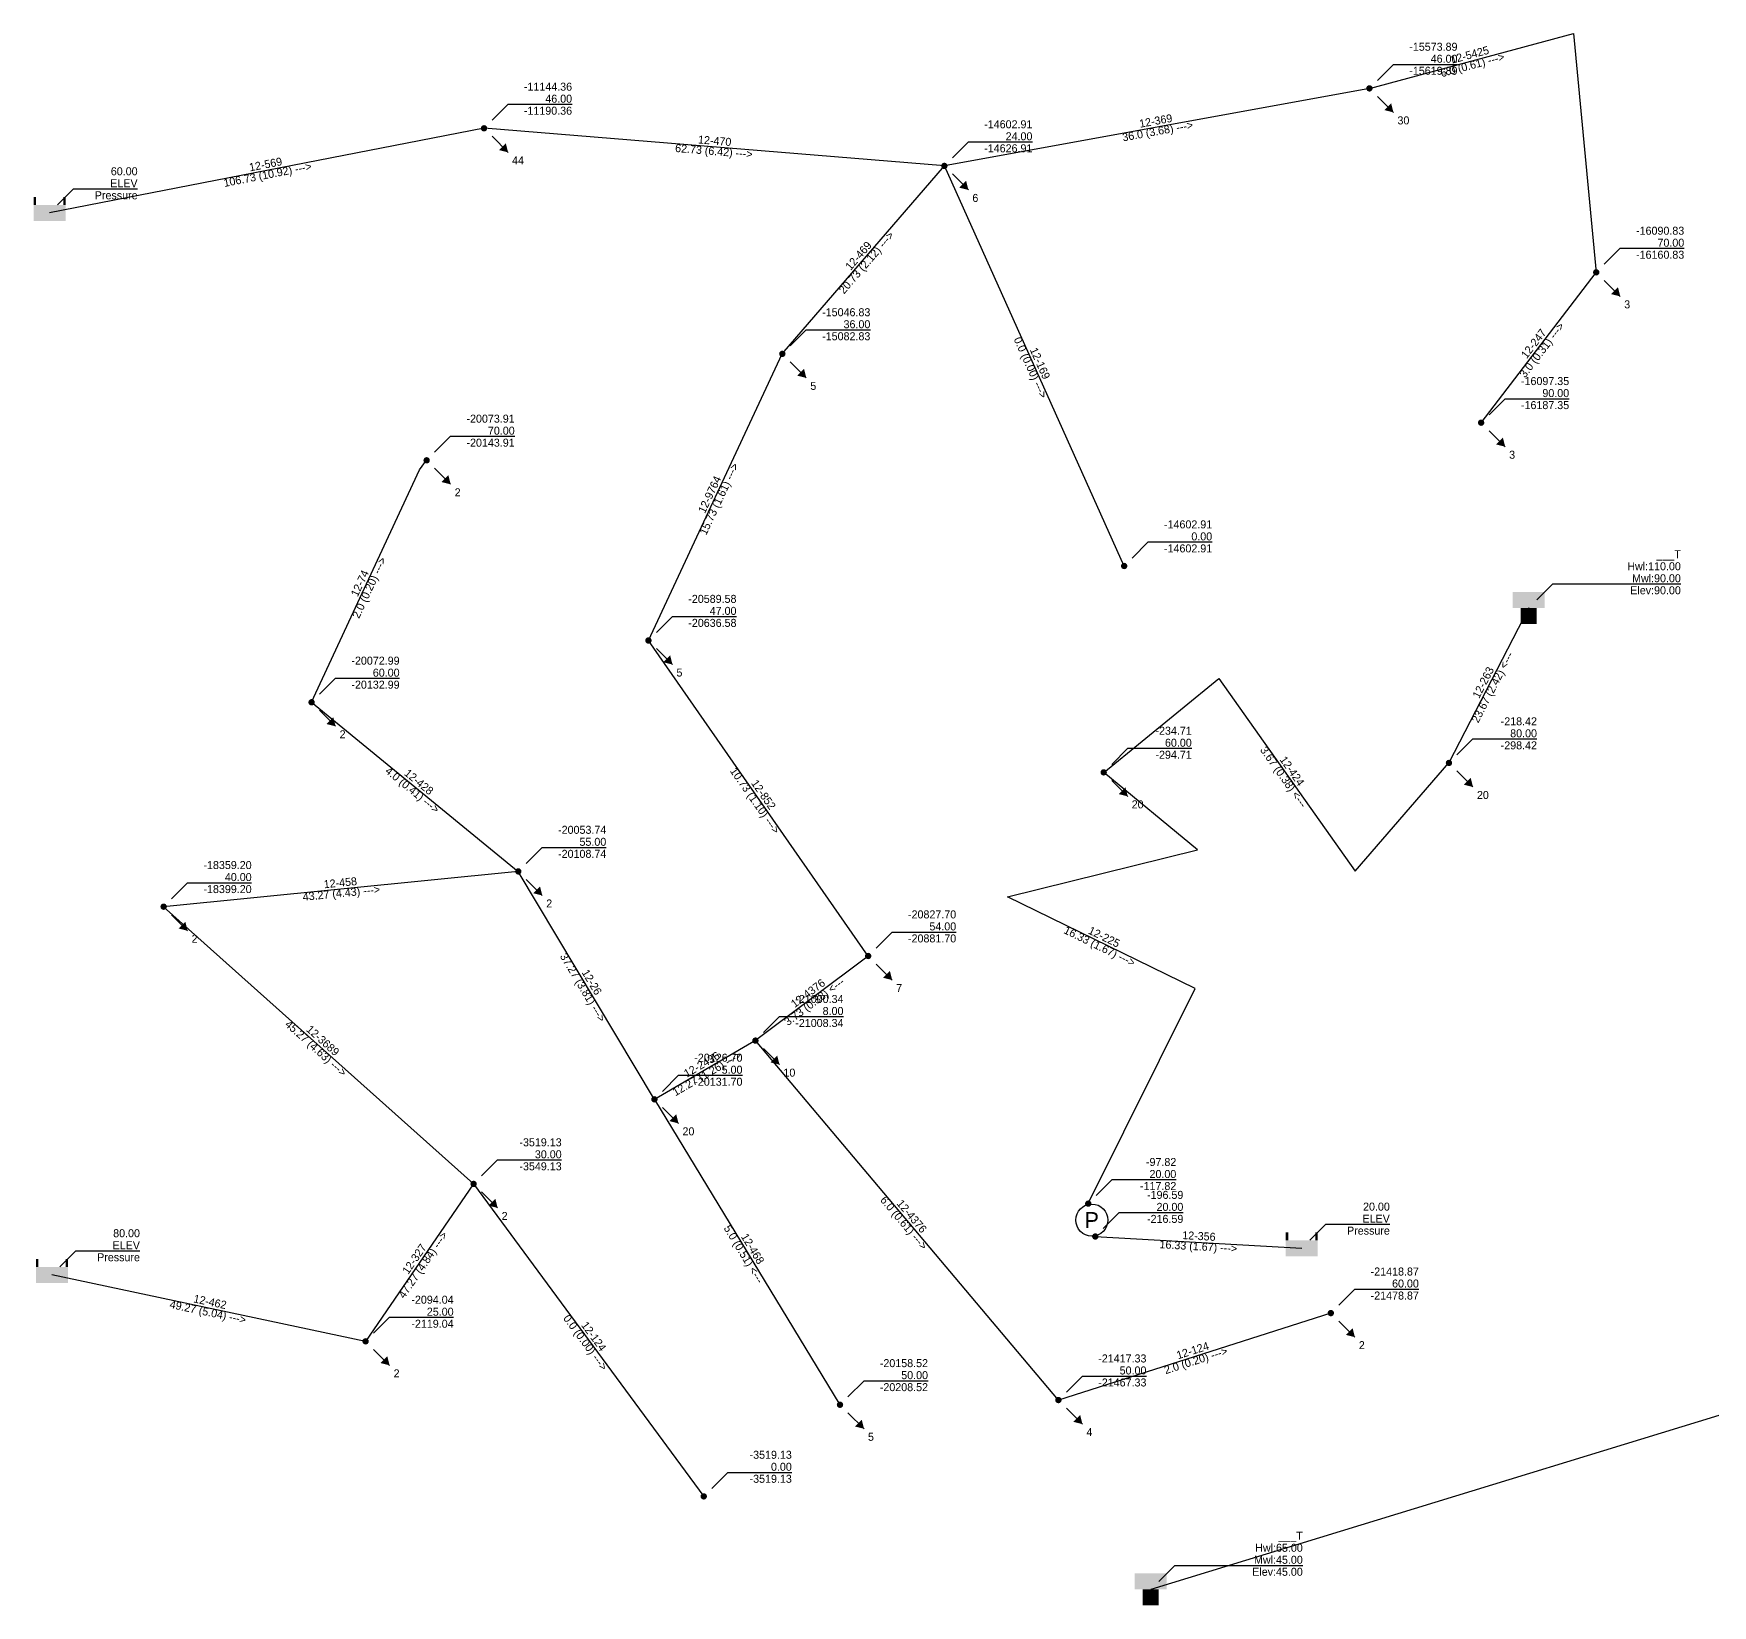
# Model space of a CAD drawing. Header units: metres. Extents: x -5986 to 7705, y 3671 to 9117.
# Drawn here: x -5986 to -742, y 4208 to 9117 of the extents above; entities that cross this region are included whole.
import ezdxf
from ezdxf.enums import TextEntityAlignment as Align

# ---------------------------------------------------------------- set-up
doc = ezdxf.new("R2010")
doc.units = ezdxf.units.M

# ---------------------------------------------------------------- blocks, each defined once
blk = doc.blocks.new('tank')
for points in [[(100, 0), (100, 100), (-100, 100), (-100, 0)], [(50, 0), (50, -100), (-50, -100), (-50, 0)]]:
    blk.add_hatch(color=7).paths.add_polyline_path(points)
blk = doc.blocks.new('reservoir')
for points in [[(-100, 50), (-100, 100), (-85, 100), (-85, 50)], [(100, -50), (100, 50), (-100, 50), (-100, -50)], [(100, 50), (100, 100), (85, 100), (85, 50)]]:
    blk.add_hatch(color=7).paths.add_polyline_path(points)
blk = doc.blocks.new('junction')
h = blk.add_hatch(color=7)
edge = h.paths.add_edge_path()
edge.add_ellipse((0, 0), major_axis=(0, 50), ratio=1, start_angle=0, end_angle=360)
blk = doc.blocks.new('pump')
blk.add_circle((0, 0), 100)
blk.add_text('P', height=100).set_placement((0, 0), align=Align.MIDDLE_CENTER)
blk = doc.blocks.new('arrow')
blk.add_hatch(color=2).paths.add_polyline_path([(0, 0), (30, -50), (-30, -50)])

msp = doc.modelspace()

# ---------------------------------------------------------------- linework, layer by layer
for points in [[(-1813.073, 8945.853), (-1176.035, 9116.945)], [(-1176.035, 9116.945), (-1104.643, 8371.388)], [(-1813.073, 8945.853), (-3141.05, 8703.736)], [(-4579.08, 8821.126), (-5936.405, 8556.998)], [(-3141.05, 8703.736), (-4579.08, 8821.126)], [(-3647.295, 8116.785), (-3141.05, 8703.736)], [(-2579.357, 7454.277), (-3141.05, 8703.736)], [(-1464.15, 7901.828), (-1104.643, 8371.388)], [(-4065.498, 7221.684), (-3647.295, 8116.785)], [(-4780.424, 7755.09), (-4758.413, 7784.437)], [(-5117.92, 7028.738), (-4780.424, 7755.09)], [(7430.25, 7298.091), (-2496.329, 4258.443)], [(-1315.254, 7323.526), (-1564.708, 6839.292)], [(-3379.078, 6236.354), (-4065.498, 7221.684)], [(-2643.231, 6809.944), (-2283.723, 7103.42)], [(-2283.723, 7103.42), (-1858.184, 6501.795)], [(-5117.92, 7028.738), (-4472.274, 6500.482)], [(-1858.184, 6501.795), (-1564.708, 6839.292)], [(-2349.755, 6567.827), (-2643.231, 6809.944)], [(-2944.043, 6421.089), (-2349.755, 6567.827)], [(-4472.274, 6500.482), (-5580.144, 6390.429)], [(-4046.735, 5788.804), (-4472.274, 6500.482)], [(-2357.092, 6134.95), (-2944.043, 6421.089)], [(-5580.144, 6390.429), (-4611.675, 5524.676)], [(-3379.078, 6236.354), (-3731.249, 5972.226)], [(-2691.517, 5463.072), (-2357.092, 6134.95)], [(-3731.249, 5972.226), (-4046.735, 5788.804)], [(-2784.79, 4849.682), (-3731.249, 5972.226)], [(-4046.735, 5788.804), (-3467.121, 4835.008)], [(-4611.675, 5524.676), (-4949.172, 5033.104)], [(-4611.675, 5524.676), (-3892.66, 4548.87)], [(-2669.522, 5360.429), (-2024.338, 5323.771)], [(-4949.172, 5033.104), (-5929.068, 5240.725)], [(-1933.711, 5121.147), (-2784.79, 4849.682)]]:
    msp.add_lwpolyline(points)
at = {"color": 210}
for points in [[(-1788.073, 8970.853), (-1738.073, 9020.853), (-1538.073, 9020.853)], [(-4554.08, 8846.126), (-4504.08, 8896.126), (-4304.08, 8896.126)], [(-3116.05, 8728.736), (-3066.05, 8778.736), (-2866.05, 8778.736)], [(-5911.405, 8581.998), (-5861.405, 8631.998), (-5661.405, 8631.998)], [(-1079.643, 8396.388), (-1029.643, 8446.388), (-829.643, 8446.388)], [(-3622.295, 8141.785), (-3572.295, 8191.785), (-3372.295, 8191.785)], [(-1439.15, 7926.828), (-1389.15, 7976.828), (-1189.15, 7976.828)], [(-4733.413, 7809.437), (-4683.413, 7859.437), (-4483.413, 7859.437)], [(-2554.357, 7479.277), (-2504.357, 7529.277), (-2304.357, 7529.277)], [(-1290.254, 7348.526), (-1240.254, 7398.526), (-840.254, 7398.526)], [(-4040.498, 7246.684), (-3990.498, 7296.684), (-3790.498, 7296.684)], [(-5092.92, 7053.738), (-5042.92, 7103.738), (-4842.92, 7103.738)], [(-2618.231, 6834.944), (-2568.231, 6884.944), (-2368.231, 6884.944)], [(-1539.708, 6864.292), (-1489.708, 6914.292), (-1289.708, 6914.292)], [(-4447.274, 6525.482), (-4397.274, 6575.482), (-4197.274, 6575.482)], [(-5555.144, 6415.429), (-5505.144, 6465.429), (-5305.144, 6465.429)], [(-3354.078, 6261.354), (-3304.078, 6311.354), (-3104.078, 6311.354)], [(-3706.249, 5997.226), (-3656.249, 6047.226), (-3456.249, 6047.226)], [(-4021.735, 5813.804), (-3971.735, 5863.804), (-3771.735, 5863.804)], [(-4586.675, 5549.676), (-4536.675, 5599.676), (-4336.675, 5599.676)], [(-2666.517, 5488.072), (-2616.517, 5538.072), (-2416.517, 5538.072)], [(-2644.522, 5385.429), (-2594.522, 5435.429), (-2394.522, 5435.429)], [(-1999.338, 5348.771), (-1949.338, 5398.771), (-1749.338, 5398.771)], [(-5904.068, 5265.725), (-5854.068, 5315.725), (-5654.068, 5315.725)], [(-1908.711, 5146.147), (-1858.711, 5196.147), (-1658.711, 5196.147)], [(-4924.172, 5058.104), (-4874.172, 5108.104), (-4674.172, 5108.104)], [(-3442.121, 4860.008), (-3392.121, 4910.008), (-3192.121, 4910.008)], [(-2759.79, 4874.682), (-2709.79, 4924.682), (-2509.79, 4924.682)], [(-3867.66, 4573.87), (-3817.66, 4623.87), (-3617.66, 4623.87)], [(-2471.329, 4283.443), (-2421.329, 4333.443), (-2021.329, 4333.443)]]:
    msp.add_lwpolyline(points, dxfattribs=at)
at = {"color": 2}
for points in [[(-1788.073, 8920.853), (-1738.073, 8870.853)], [(-4554.08, 8796.126), (-4504.08, 8746.126)], [(-3116.05, 8678.736), (-3066.05, 8628.736)], [(-1079.643, 8346.388), (-1029.643, 8296.388)], [(-3622.295, 8091.785), (-3572.295, 8041.785)], [(-1439.15, 7876.828), (-1389.15, 7826.828)], [(-4733.413, 7759.437), (-4683.413, 7709.437)], [(-4040.498, 7196.684), (-3990.498, 7146.684)], [(-5092.92, 7003.738), (-5042.92, 6953.738)], [(-2618.231, 6784.944), (-2568.231, 6734.944)], [(-1539.708, 6814.292), (-1489.708, 6764.292)], [(-4447.274, 6475.482), (-4397.274, 6425.482)], [(-5555.144, 6365.429), (-5505.144, 6315.429)], [(-3354.078, 6211.354), (-3304.078, 6161.354)], [(-3706.249, 5947.226), (-3656.249, 5897.226)], [(-4021.735, 5763.804), (-3971.735, 5713.804)], [(-4586.675, 5499.676), (-4536.675, 5449.676)], [(-1908.711, 5096.147), (-1858.711, 5046.147)], [(-4924.172, 5008.104), (-4874.172, 4958.104)], [(-3442.121, 4810.008), (-3392.121, 4760.008)], [(-2759.79, 4824.682), (-2709.79, 4774.682)]]:
    msp.add_lwpolyline(points, dxfattribs=at)

# ---------------------------------------------------------------- block references
for name, p, xscale, yscale in [('junction', (-1813.073, 8945.853), 0.2, 0.2), ('junction', (-4579.08, 8821.126), 0.2, 0.2), ('junction', (-3141.05, 8703.736), 0.2, 0.2), ('reservoir', (-5936.405, 8556.998), 0.5, 0.5), ('junction', (-1104.643, 8371.388), 0.2, 0.2), ('junction', (-3647.295, 8116.785), 0.2, 0.2), ('junction', (-1464.15, 7901.828), 0.2, 0.2), ('junction', (-4758.413, 7784.437), 0.2, 0.2), ('junction', (-2579.357, 7454.277), 0.2, 0.2), ('tank', (-1315.254, 7323.526), 0.5, 0.5), ('junction', (-4065.498, 7221.684), 0.2, 0.2), ('junction', (-5117.92, 7028.738), 0.2, 0.2), ('junction', (-2643.231, 6809.944), 0.2, 0.2), ('junction', (-1564.708, 6839.292), 0.2, 0.2), ('junction', (-4472.274, 6500.482), 0.2, 0.2), ('junction', (-5580.144, 6390.429), 0.2, 0.2), ('junction', (-3379.078, 6236.354), 0.2, 0.2), ('junction', (-3731.249, 5972.226), 0.2, 0.2), ('junction', (-4046.735, 5788.804), 0.2, 0.2), ('junction', (-4611.675, 5524.676), 0.2, 0.2), ('pump', (-2680.5195, 5411.7505), 0.5, 0.5), ('junction', (-2691.517, 5463.072), 0.2, 0.2), ('junction', (-2669.522, 5360.429), 0.2, 0.2), ('reservoir', (-2024.338, 5323.771), 0.5, 0.5), ('reservoir', (-5929.068, 5240.725), 0.5, 0.5), ('junction', (-1933.711, 5121.147), 0.2, 0.2), ('junction', (-4949.172, 5033.104), 0.2, 0.2), ('junction', (-3467.121, 4835.008), 0.2, 0.2), ('junction', (-2784.79, 4849.682), 0.2, 0.2), ('junction', (-3892.66, 4548.87), 0.2, 0.2), ('tank', (-2496.329, 4258.443), 0.5, 0.5)]:
    msp.add_blockref(name, p, dxfattribs=dict(xscale=xscale, yscale=yscale))
at = {"xscale": 0.5, "yscale": 0.5, "rotation": 225}
for p in [(-1738.073, 8870.853), (-4504.08, 8746.126), (-3066.05, 8628.736), (-1029.643, 8296.388), (-3572.295, 8041.785), (-1389.15, 7826.828), (-4683.413, 7709.437), (-3990.498, 7146.684), (-5042.92, 6953.738), (-1489.708, 6764.292), (-2568.231, 6734.944), (-4397.274, 6425.482), (-5505.144, 6315.429), (-3304.078, 6161.354), (-3656.249, 5897.226), (-3971.735, 5713.804), (-4536.675, 5449.676), (-1858.711, 5046.147), (-4874.172, 4958.104), (-3392.121, 4760.008), (-2709.79, 4774.682)]:
    msp.add_blockref('arrow', p, dxfattribs=at)

# ---------------------------------------------------------------- texts
at = {"color": 1}
for s, p in [('-15573.89', (-1538.073, 9075.853)), ('-15619.89', (-1538.073, 9000.853)), ('-11144.36', (-4304.08, 8951.126)), ('-11190.36', (-4304.08, 8876.126)), ('-14602.91', (-2866.05, 8833.736)), ('-14626.91', (-2866.05, 8758.736)), ('-16090.83', (-829.643, 8501.388)), ('-16160.83', (-829.643, 8426.388)), ('-15046.83', (-3372.295, 8246.785)), ('-15082.83', (-3372.295, 8171.785)), ('-16097.35', (-1189.15, 8031.828)), ('-20073.91', (-4483.413, 7914.437)), ('-16187.35', (-1189.15, 7956.828)), ('-20143.91', (-4483.413, 7839.437)), ('-14602.91', (-2304.357, 7584.277)), ('-14602.91', (-2304.357, 7509.277)), ('-20589.58', (-3790.498, 7351.684)), ('-20636.58', (-3790.498, 7276.684)), ('-20072.99', (-4842.92, 7158.738)), ('-20132.99', (-4842.92, 7083.738)), ('-218.42', (-1289.708, 6969.292)), ('-234.71', (-2368.231, 6939.944)), ('-294.71', (-2368.231, 6864.944)), ('-298.42', (-1289.708, 6894.292)), ('-20053.74', (-4197.274, 6630.482)), ('-20108.74', (-4197.274, 6555.482)), ('-18359.20', (-5305.144, 6520.429)), ('-18399.20', (-5305.144, 6445.429)), ('-20827.70', (-3104.078, 6366.354)), ('-20881.70', (-3104.078, 6291.354)), ('-21000.34', (-3456.249, 6102.226)), ('-21008.34', (-3456.249, 6027.226)), ('-20126.70', (-3771.735, 5918.804)), ('-20131.70', (-3771.735, 5843.804)), ('-3519.13', (-4336.675, 5654.676)), ('-3549.13', (-4336.675, 5579.676)), ('-97.82', (-2416.517, 5593.072)), ('-117.82', (-2416.517, 5518.072)), ('-196.59', (-2394.522, 5490.429)), ('-216.59', (-2394.522, 5415.429)), ('-21418.87', (-1658.711, 5251.147)), ('-2094.04', (-4674.172, 5163.104)), ('-21478.87', (-1658.711, 5176.147)), ('-2119.04', (-4674.172, 5088.104)), ('-21417.33', (-2509.79, 4979.682)), ('-20158.52', (-3192.121, 4965.008)), ('-20208.52', (-3192.121, 4890.008)), ('-21467.33', (-2509.79, 4904.682)), ('-3519.13', (-3617.66, 4678.87)), ('-3519.13', (-3617.66, 4603.87))]:
    msp.add_text(s, height=25, dxfattribs=at).set_placement(p, align=Align.MIDDLE_RIGHT)
for s, rotation, p in [('12-5425', 15.0334087, (-1494.554, 9031.399)), ('12-369', 10.3326858, (-2477.0615, 8824.7945)), ('12-470', -4.6668503, (-3860.065, 8762.431)), ('12-569', 11.0118258, (-5257.7425, 8689.062)), ('12-469', 49.2222435, (-3394.1725, 8410.2605)), ('12-247', 52.5614188, (-1284.3965, 8136.608)), ('12-169', -65.7937489, (-2860.2035, 8079.0065)), ('12-9764', 64.9573979, (-3856.3965, 7669.2345)), ('12-74', 65.0782871, (-4949.172, 7391.914)), ('12-263', 62.7446603, (-1439.981, 7081.409)), ('12-424', -54.7276188, (-2070.9535, 6802.6075)), ('12-428', -39.2894165, (-4795.097, 6764.61)), ('12-852', -55.1373992, (-3722.288, 6729.019)), ('12-458', 5.6730062, (-5026.209, 6445.4555)), ('12-225', -25.9892641, (-2650.5675, 6278.0195)), ('12-26', -59.123212, (-4259.5045, 6144.643)), ('12-4376', 36.8698716, (-3555.1635, 6104.29)), ('12-3689', -41.7947975, (-5095.9095, 5957.5525)), ('12-2436', 30.1735074, (-3888.992, 5880.515)), ('12-4376', -49.8645045, (-3258.0195, 5410.954)), ('12-468', -58.7132934, (-3756.928, 5311.906)), ('12-356', -3.2519295, (-2346.93, 5342.1)), ('12-327', 55.5278015, (-4780.4235, 5278.89)), ('12-462', -11.962942, (-5439.12, 5136.9145)), ('12-124', -53.6156462, (-4252.1675, 5036.773)), ('12-124', 17.6908986, (-2359.2505, 4985.4145))]:
    msp.add_text(s, height=25, rotation=rotation).set_placement(p, align=Align.BOTTOM_CENTER)
at = {"color": 210}
for s, p in [('46.00', (-1538.073, 9038.353)), ('46.00', (-4304.08, 8913.626)), ('24.00', (-2866.05, 8796.236)), ('ELEV', (-5661.405, 8649.498)), ('60.00', (-5661.405, 8686.998)), ('Pressure', (-5661.405, 8611.998)), ('70.00', (-829.643, 8463.888)), ('36.00', (-3372.295, 8209.285)), ('90.00', (-1189.15, 7994.328)), ('70.00', (-4483.413, 7876.937)), ('0.00', (-2304.357, 7546.777)), ('___T', (-840.254, 7491.026)), ('Hwl:110.00', (-840.254, 7453.526)), ('Mwl:90.00', (-840.254, 7416.026)), ('Elev:90.00', (-840.254, 7378.526)), ('47.00', (-3790.498, 7314.184)), ('60.00', (-4842.92, 7121.238)), ('80.00', (-1289.708, 6931.792)), ('60.00', (-2368.231, 6902.444)), ('55.00', (-4197.274, 6592.982)), ('40.00', (-5305.144, 6482.929)), ('54.00', (-3104.078, 6328.854)), ('8.00', (-3456.249, 6064.726)), ('5.00', (-3771.735, 5881.304)), ('30.00', (-4336.675, 5617.176)), ('20.00', (-2416.517, 5555.572)), ('20.00', (-2394.522, 5452.929)), ('20.00', (-1749.338, 5453.771)), ('ELEV', (-1749.338, 5416.271)), ('80.00', (-5654.068, 5370.725)), ('Pressure', (-1749.338, 5378.771)), ('Pressure', (-5654.068, 5295.725)), ('ELEV', (-5654.068, 5333.225)), ('60.00', (-1658.711, 5213.647)), ('25.00', (-4674.172, 5125.604)), ('50.00', (-3192.121, 4927.508)), ('50.00', (-2509.79, 4942.182)), ('0.00', (-3617.66, 4641.37)), ('___T', (-2021.329, 4425.943)), ('Mwl:45.00', (-2021.329, 4350.943)), ('Hwl:65.00', (-2021.329, 4388.443)), ('Elev:45.00', (-2021.329, 4313.443))]:
    msp.add_text(s, height=25, dxfattribs=at).set_placement(p, align=Align.MIDDLE_RIGHT)
for s, rotation, p in [('6.0 (0.61) --->', 15.0334087, (-1494.554, 9031.399)), ('36.0 (3.68) --->', 10.3326858, (-2477.0615, 8824.7945)), ('62.73 (6.42) --->', -4.6668503, (-3860.065, 8762.431)), ('106.73 (10.92) --->', 11.0118258, (-5257.7425, 8689.062)), ('20.73 (2.12) --->', 49.2222435, (-3394.1725, 8410.2605)), ('3.0 (0.31) --->', 52.5614188, (-1284.3965, 8136.608)), ('0.0 (0.00) --->', -65.7937489, (-2860.2035, 8079.0065)), ('15.73 (1.61) --->', 64.9573979, (-3856.3965, 7669.2345)), ('2.0 (0.20) --->', 65.0782871, (-4949.172, 7391.914)), ('23.67 (2.42) <---', 62.7446603, (-1439.981, 7081.409)), ('3.67 (0.38) <---', -54.7276188, (-2070.9535, 6802.6075)), ('4.0 (0.41) --->', -39.2894165, (-4795.097, 6764.61)), ('10.73 (1.10) --->', -55.1373992, (-3722.288, 6729.019)), ('43.27 (4.43) --->', 5.6730062, (-5026.209, 6445.4555)), ('16.33 (1.67) --->', -25.9892641, (-2650.5675, 6278.0195)), ('37.27 (3.81) --->', -59.123212, (-4259.5045, 6144.643)), ('3.73 (0.38) <---', 36.8698716, (-3555.1635, 6104.29)), ('45.27 (4.63) --->', -41.7947975, (-5095.9095, 5957.5525)), ('12.27 (1.26) --->', 30.1735074, (-3888.992, 5880.515)), ('6.0 (0.61) --->', -49.8645045, (-3258.0195, 5410.954)), ('47.27 (4.84) --->', 55.5278015, (-4780.4235, 5278.89)), ('5.0 (0.51) <---', -58.7132934, (-3756.928, 5311.906)), ('16.33 (1.67) --->', -3.2519295, (-2346.93, 5342.1)), ('49.27 (5.04) --->', -11.962942, (-5439.12, 5136.9145)), ('0.0 (0.00) --->', -53.6156462, (-4252.1675, 5036.773)), ('2.0 (0.20) --->', 17.6908986, (-2359.2505, 4985.4145))]:
    msp.add_text(s, height=25, rotation=rotation).set_placement(p, align=Align.TOP_CENTER)
at = {"color": 2}
for s, p in [('30', (-1725.573, 8858.353)), ('44', (-4491.58, 8733.626)), ('6', (-3053.55, 8616.236)), ('3', (-1017.143, 8283.888)), ('5', (-3559.795, 8029.285)), ('3', (-1376.65, 7814.328)), ('2', (-4670.913, 7696.937)), ('5', (-3977.998, 7134.184)), ('2', (-5030.42, 6941.238)), ('20', (-2555.731, 6722.444)), ('20', (-1477.208, 6751.792)), ('2', (-4384.774, 6412.982)), ('2', (-5492.644, 6302.929)), ('7', (-3291.578, 6148.854)), ('10', (-3643.749, 5884.726)), ('20', (-3959.235, 5701.304)), ('2', (-4524.175, 5437.176)), ('2', (-1846.211, 5033.647)), ('2', (-4861.672, 4945.604)), ('5', (-3379.621, 4747.508)), ('4', (-2697.29, 4762.182))]:
    msp.add_text(s, height=25, dxfattribs=at).set_placement(p, align=Align.TOP_LEFT)

doc.saveas('drawing.dxf')
